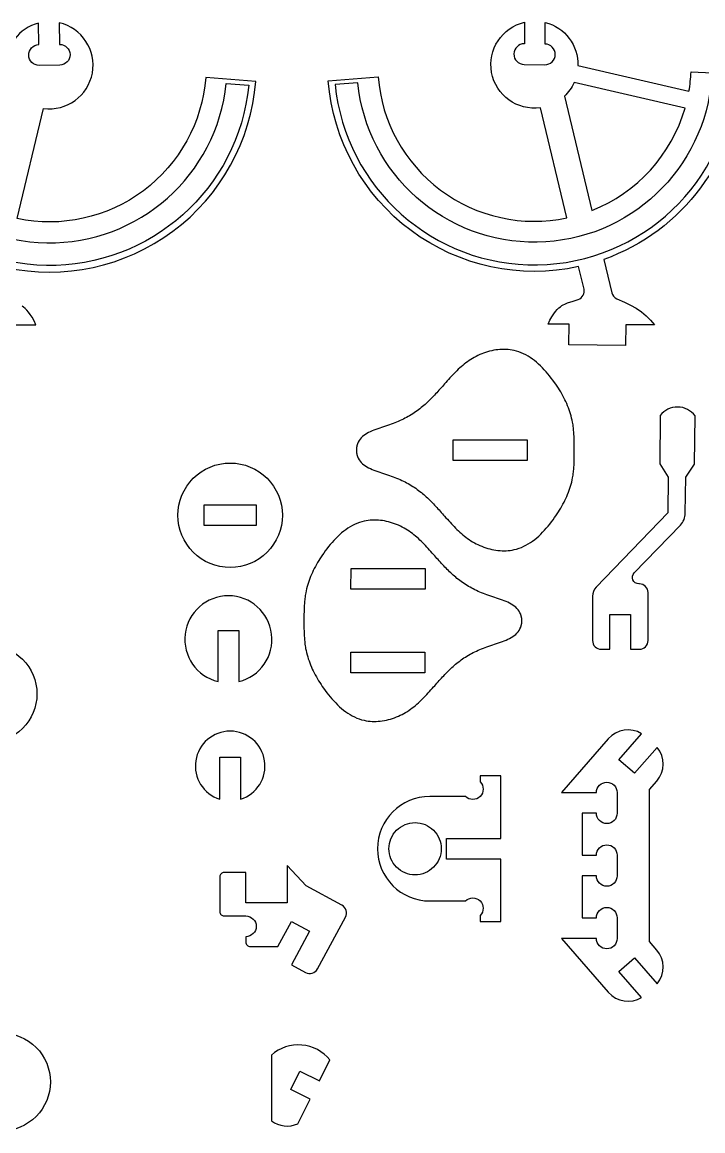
# Model space of a CAD drawing. Extents: x -514 to 537, y 96 to 817.
# Drawn here: x 33.6 to 231, y 495 to 816.6 of the extents above; entities that cross this region are included whole.
import ezdxf

# ---------------------------------------------------------------- set-up
doc = ezdxf.new("R2010")
doc.units = 0
for name, color, linetype in [('EXTERNAL_CUT', 1, 'CONTINUOUS'), ('INTERNAL_CUT', 5, 'CONTINUOUS'), ('POCKET_CUT_1_1MM', 3, 'CONTINUOUS')]:
    doc.layers.add(name, color=color, linetype=linetype)

msp = doc.modelspace()

# ---------------------------------------------------------------- linework, layer by layer
at = {"layer": 'EXTERNAL_CUT', "flags": 128}
for points in [[(101.35, 799.46), (86.87, 800.59, -0.45294), (32.13, 759.65), (39.82, 791.62, 0.955312), (44.38, 816.44), (44.46, 810.17, -1), (44.53, 804.17), (38.53, 804.1, -0.414214), (35.5, 807.06, -0.414214), (38.46, 810.1), (38.38, 816.37, 0.349016), (28.91, 803.83)], [(122.38, 799.65), (136.86, 800.78, 0.45294), (191.6, 759.83), (183.91, 791.8, -0.955312), (179.35, 816.63), (179.27, 810.36, 1), (179.19, 804.36), (185.19, 804.28, 0.414214), (188.23, 807.24, 0.414214), (185.27, 810.28), (185.35, 816.55, -0.349016), (194.82, 804.01), (227.01, 796.61, 0.030871), (227.62, 802.19), (242.13, 801.51, -0.304486), (202.29, 747.79), (204.62, 738.13, 0.237553), (206.09, 736.4), (208.35, 735.44), (210.09, 734.57), (211.71, 733.63), (213.21, 732.59), (214.6, 731.44), (215.87, 730.17), (217.03, 728.77), (208.67, 728.84), (208.62, 722.84), (192.2, 722.99), (192.25, 728.99), (186.13, 729.04), (186.67, 730.14), (187.24, 731.18), (187.78, 732.03), (188.3, 732.73), (188.79, 733.28), (189.26, 733.73), (189.71, 734.08), (190.15, 734.38), (190.56, 734.63), (190.97, 734.84), (191.36, 735.02), (191.74, 735.18), (192.1, 735.31), (192.45, 735.43), (192.79, 735.53), (193.12, 735.63), (193.43, 735.72), (193.73, 735.81), (194.92, 736.21, 0.38801), (196.57, 739.2), (195, 745.7, -0.454969), (122.38, 799.65)], [(28.73, 745.52, 0.454969), (101.35, 799.46)], [(201.57, 634.7), (204.09, 634.7), (204.09, 644.81), (210.09, 644.81), (210.09, 634.7), (212.62, 634.7, 0.414214), (215.15, 637.23), (215.15, 651.12, 0.414214), (212.62, 653.65), (212.5, 653.65, -0.661891), (211.13, 656.86), (224.54, 670.74, 0.19179), (225.96, 674.2), (226.06, 684.6), (228.63, 688.37), (228.77, 702.4, 0.5), (218.66, 702.5), (218.52, 688.47), (221.01, 684.65), (220.91, 674.25), (200.1, 652.71, 0.194384), (199.04, 650.08), (199.04, 637.23, 0.414214), (201.57, 634.7)], [(109.1, 673.57, -0.414214), (93.94, 658.41, -0.414214), (78.78, 673.57, -0.414214), (93.94, 688.72, -0.414214), (109.1, 673.57)], [(90.43, 625.31), (90.43, 640.1), (96.43, 640.1), (96.43, 625.31, 0.886757), (93.43, 650.21, 0.886757), (90.43, 625.31)], [(37.88, 621.76, -0.414214), (23.69, 607.57, -0.414214), (9.51, 621.76, -0.414214), (23.69, 635.94, -0.414214), (37.88, 621.76)], [(213.29, 610.19, 0.365977), (203.62, 608.71), (190, 593.11), (200.17, 593.11, -0.414214), (203.17, 596.11, -0.414214), (206.17, 593.11), (206.17, 587.11, -0.414214), (203.17, 584.11, -0.414214), (200.17, 587.11), (196.07, 587.11), (196.07, 574.95), (200.17, 574.95, -0.414214), (203.17, 577.95, -0.414214), (206.17, 574.95), (206.17, 568.95, -0.414214), (203.17, 565.95, -0.414214), (200.17, 568.95), (196.07, 568.95), (196.07, 556.79), (200.17, 556.79, -0.414214), (203.17, 559.79, -0.414214), (206.17, 556.79), (206.17, 550.79, -0.414214), (203.17, 547.79, -0.414214), (200.17, 550.79), (190, 550.79), (203.62, 535.19, 0.365977), (213.29, 533.71), (206.72, 541.24), (211.24, 545.19), (217.81, 537.66, 0.365977), (217.66, 547.44), (215.54, 549.87), (215.54, 594.04), (217.66, 596.46, 0.365977), (217.81, 606.24), (211.24, 598.71), (206.72, 602.66), (213.29, 610.19)], [(90.94, 591.19), (90.94, 603.36), (96.94, 603.36), (96.94, 591.19, 0.859604), (93.94, 610.94, 0.859604), (90.94, 591.19)], [(172.43, 579.82), (172.43, 597.98), (166.43, 597.98), (166.43, 596.22, -1), (162.19, 591.98), (151.81, 591.98, 1), (151.81, 561.67), (162.19, 561.67, -1), (166.43, 557.42), (166.43, 555.67), (172.43, 555.67), (172.43, 573.82), (156.71, 573.82), (156.71, 579.82), (172.43, 579.82)], [(90.92, 568.68), (90.92, 558.57, 0.414214), (92.18, 557.31), (98.49, 557.31, -1), (98.49, 551.31), (98.49, 549.73, 0.414214), (99.76, 548.47), (107.75, 548.47), (111.7, 555.74), (116.97, 552.88), (111.69, 543.16), (115.79, 540.93, 0.414214), (119.22, 541.94), (127.39, 556.98, 0.414214), (126.37, 560.41), (115.96, 566.06), (110.49, 571.95), (110.49, 561.1), (98.49, 561.1), (98.49, 569.94), (92.18, 569.94, 0.414214), (90.92, 568.68)], [(41.8, 509.17, -0.414214), (27.61, 494.98, -0.414214), (13.43, 509.17, -0.414214), (27.61, 523.35, -0.414214), (41.8, 509.17)], [(105.9, 516.98), (105.9, 497.91, 0.278069), (113.56, 497.05), (117.13, 504.14), (111.49, 506.98), (114.19, 512.34), (119.83, 509.5), (122.88, 515.55, 0.423887), (105.9, 516.98)]]:
    msp.add_lwpolyline(points, format="xyb", dxfattribs=at)
for points in [[(31.48, 728.8), (37.59, 728.86), (37.06, 729.96), (36.49, 731), (35.94, 731.85), (35.43, 732.54), (34.94, 733.1), (34.47, 733.54), (34.02, 733.9), (33.58, 734.19)], [(193.74, 692.5), (193.74, 692.91), (193.74, 693.31), (193.74, 693.72), (193.74, 694.12), (193.74, 694.53), (193.73, 694.93), (193.73, 695.34), (193.71, 695.74), (193.7, 696.15), (193.68, 696.55), (193.66, 696.96), (193.64, 697.36), (193.61, 697.76), (193.57, 698.17), (193.53, 698.57), (193.49, 698.97), (193.44, 699.37), (193.38, 699.76), (193.32, 700.16), (193.25, 700.55), (193.13, 701.17), (192.99, 701.78), (192.83, 702.39), (192.66, 702.99), (192.47, 703.59), (192.27, 704.19), (192.05, 704.78), (191.82, 705.36), (191.57, 705.95), (191.31, 706.53), (191.04, 707.1), (190.75, 707.67), (190.45, 708.24), (190.14, 708.8), (189.81, 709.36), (189.48, 709.92), (189.13, 710.47), (188.77, 711.02), (188.4, 711.57), (188.02, 712.11), (187.56, 712.75), (187.09, 713.38), (186.6, 714), (186.1, 714.61), (185.59, 715.21), (185.06, 715.79), (184.52, 716.36), (183.97, 716.91), (183.4, 717.44), (182.82, 717.95), (182.22, 718.43), (181.61, 718.89), (180.99, 719.32), (180.36, 719.72), (179.71, 720.09), (179.05, 720.43), (178.37, 720.73), (177.68, 720.99), (176.98, 721.21), (176.27, 721.39), (175.7, 721.51), (175.12, 721.59), (174.54, 721.65), (173.95, 721.69), (173.36, 721.7), (172.77, 721.69), (172.17, 721.66), (171.57, 721.6), (170.98, 721.52), (170.38, 721.42), (169.79, 721.3), (169.2, 721.16), (168.61, 721), (168.03, 720.82), (167.46, 720.62), (166.89, 720.4), (166.33, 720.17), (165.78, 719.92), (165.25, 719.65), (164.72, 719.37), (164.21, 719.08), (163.72, 718.77), (163.24, 718.45), (162.76, 718.12), (162.3, 717.78), (161.85, 717.42), (161.4, 717.06), (160.97, 716.68), (160.54, 716.3), (160.11, 715.91), (159.7, 715.51), (159.29, 715.1), (158.88, 714.69), (158.48, 714.27), (158.08, 713.85), (157.69, 713.42), (157.29, 712.99), (156.9, 712.55), (156.52, 712.12), (156.13, 711.68), (155.8, 711.32), (155.48, 710.95), (155.15, 710.58), (154.83, 710.22), (154.5, 709.85), (154.18, 709.49), (153.85, 709.13), (153.52, 708.77), (153.19, 708.41), (152.85, 708.06), (152.52, 707.71), (152.18, 707.37), (151.84, 707.03), (151.5, 706.69), (151.15, 706.36), (150.8, 706.03), (150.45, 705.71), (150.1, 705.39), (149.74, 705.09), (149.37, 704.79), (148.97, 704.47), (148.56, 704.15), (148.15, 703.85), (147.74, 703.56), (147.31, 703.27), (146.88, 702.99), (146.45, 702.72), (146, 702.46), (145.56, 702.2), (145.1, 701.95), (144.64, 701.71), (144.17, 701.47), (143.69, 701.24), (143.2, 701.02), (142.71, 700.8), (142.21, 700.59), (141.7, 700.38), (141.18, 700.18), (140.65, 699.99), (140.12, 699.8), (139.56, 699.61), (139, 699.43), (138.43, 699.24), (137.87, 699.06), (137.3, 698.87), (136.74, 698.68), (136.18, 698.48), (135.64, 698.27), (135.11, 698.05), (134.59, 697.82), (134.09, 697.58), (133.62, 697.31), (133.16, 697.03), (132.74, 696.72), (132.34, 696.4), (131.97, 696.04), (131.64, 695.66), (131.35, 695.25), (131.1, 694.81), (130.89, 694.34), (130.86, 694.25), (130.83, 694.16), (130.8, 694.07), (130.77, 693.98), (130.74, 693.89), (130.72, 693.8), (130.69, 693.7), (130.67, 693.61), (130.65, 693.52), (130.63, 693.42), (130.62, 693.33), (130.6, 693.23), (130.59, 693.13), (130.58, 693.04), (130.57, 692.94), (130.56, 692.85), (130.55, 692.75), (130.55, 692.65), (130.55, 692.56), (130.55, 692.46), (130.55, 692.37), (130.55, 692.27), (130.55, 692.17), (130.56, 692.08), (130.57, 691.98), (130.58, 691.89), (130.59, 691.79), (130.6, 691.69), (130.62, 691.6), (130.64, 691.5), (130.65, 691.41), (130.67, 691.31), (130.7, 691.22), (130.72, 691.13), (130.74, 691.03), (130.77, 690.94), (130.8, 690.85), (130.83, 690.76), (130.86, 690.67), (130.89, 690.58), (131.1, 690.11), (131.35, 689.67), (131.65, 689.26), (131.98, 688.88), (132.34, 688.53), (132.74, 688.2), (133.17, 687.9), (133.62, 687.62), (134.1, 687.35), (134.6, 687.11), (135.11, 686.87), (135.65, 686.66), (136.19, 686.45), (136.75, 686.25), (137.31, 686.06), (137.87, 685.87), (138.44, 685.69), (139.01, 685.51), (139.57, 685.32), (140.13, 685.14), (140.66, 684.95), (141.19, 684.75), (141.71, 684.55), (142.22, 684.35), (142.72, 684.14), (143.22, 683.92), (143.7, 683.7), (144.18, 683.47), (144.65, 683.24), (145.11, 682.99), (145.57, 682.74), (146.02, 682.49), (146.46, 682.22), (146.9, 681.95), (147.33, 681.68), (147.75, 681.39), (148.17, 681.09), (148.58, 680.79), (148.99, 680.48), (149.39, 680.16), (149.75, 679.86), (150.11, 679.55), (150.47, 679.24), (150.82, 678.92), (151.17, 678.59), (151.52, 678.26), (151.86, 677.93), (152.2, 677.58), (152.54, 677.24), (152.87, 676.89), (153.21, 676.54), (153.54, 676.18), (153.87, 675.82), (154.2, 675.46), (154.53, 675.1), (154.85, 674.74), (155.18, 674.37), (155.5, 674.01), (155.83, 673.64), (156.15, 673.27), (156.54, 672.84), (156.93, 672.4), (157.32, 671.97), (157.71, 671.54), (158.11, 671.11), (158.51, 670.69), (158.91, 670.27), (159.32, 669.86), (159.73, 669.45), (160.14, 669.05), (160.57, 668.66), (161, 668.28), (161.44, 667.9), (161.88, 667.54), (162.33, 667.19), (162.8, 666.84), (163.27, 666.51), (163.75, 666.19), (164.25, 665.89), (164.76, 665.6), (165.28, 665.31), (165.82, 665.05), (166.37, 664.8), (166.93, 664.57), (167.49, 664.35), (168.07, 664.15), (168.65, 663.97), (169.23, 663.81), (169.83, 663.67), (170.42, 663.55), (171.01, 663.45), (171.61, 663.38), (172.21, 663.32), (172.8, 663.29), (173.4, 663.28), (173.99, 663.29), (174.58, 663.33), (175.16, 663.39), (175.73, 663.48), (176.3, 663.59), (177.02, 663.77), (177.72, 664), (178.41, 664.26), (179.08, 664.56), (179.74, 664.9), (180.39, 665.27), (181.03, 665.67), (181.65, 666.1), (182.26, 666.56), (182.85, 667.04), (183.43, 667.55), (184, 668.08), (184.55, 668.63), (185.09, 669.2), (185.62, 669.79), (186.13, 670.38), (186.63, 671), (187.12, 671.62), (187.59, 672.25), (188.05, 672.89), (188.43, 673.43), (188.8, 673.98), (189.15, 674.53), (189.5, 675.08), (189.83, 675.64), (190.16, 676.2), (190.47, 676.76), (190.77, 677.33), (191.05, 677.9), (191.33, 678.48), (191.59, 679.06), (191.83, 679.64), (192.07, 680.23), (192.28, 680.82), (192.48, 681.41), (192.67, 682.01), (192.84, 682.62), (193, 683.22), (193.14, 683.84), (193.26, 684.45), (193.33, 684.85), (193.39, 685.24), (193.45, 685.64), (193.5, 686.04), (193.54, 686.44), (193.58, 686.84), (193.61, 687.24), (193.64, 687.64), (193.67, 688.05), (193.69, 688.45), (193.71, 688.86), (193.72, 689.26), (193.73, 689.67), (193.74, 690.07), (193.74, 690.48), (193.75, 690.88), (193.75, 691.29), (193.75, 691.69), (193.74, 692.1), (193.74, 692.5)], [(115.35, 642.99), (115.34, 642.59), (115.34, 642.18), (115.34, 641.78), (115.34, 641.37), (115.35, 640.97), (115.35, 640.56), (115.36, 640.15), (115.37, 639.75), (115.38, 639.34), (115.4, 638.94), (115.42, 638.53), (115.45, 638.13), (115.48, 637.73), (115.51, 637.33), (115.55, 636.92), (115.59, 636.52), (115.64, 636.13), (115.7, 635.73), (115.76, 635.33), (115.83, 634.94), (115.95, 634.32), (116.09, 633.71), (116.25, 633.1), (116.42, 632.5), (116.6, 631.9), (116.81, 631.3), (117.02, 630.71), (117.26, 630.13), (117.5, 629.54), (117.76, 628.96), (118.04, 628.39), (118.32, 627.82), (118.62, 627.25), (118.93, 626.68), (119.26, 626.12), (119.59, 625.57), (119.94, 625.01), (120.29, 624.46), (120.66, 623.92), (121.04, 623.37), (121.5, 622.74), (121.97, 622.1), (122.46, 621.48), (122.96, 620.87), (123.47, 620.27), (124, 619.69), (124.54, 619.12), (125.09, 618.57), (125.66, 618.04), (126.24, 617.53), (126.83, 617.04), (127.44, 616.59), (128.06, 616.15), (128.7, 615.75), (129.34, 615.38), (130.01, 615.05), (130.68, 614.75), (131.37, 614.48), (132.07, 614.26), (132.79, 614.08), (133.36, 613.96), (133.93, 613.88), (134.51, 613.81), (135.1, 613.78), (135.69, 613.76), (136.29, 613.77), (136.88, 613.81), (137.48, 613.86), (138.07, 613.94), (138.67, 614.04), (139.26, 614.16), (139.85, 614.3), (140.44, 614.46), (141.02, 614.64), (141.59, 614.84), (142.16, 615.05), (142.72, 615.29), (143.27, 615.53), (143.81, 615.8), (144.33, 616.08), (144.84, 616.37), (145.33, 616.68), (145.82, 617), (146.29, 617.33), (146.75, 617.67), (147.21, 618.03), (147.65, 618.39), (148.09, 618.77), (148.52, 619.15), (148.94, 619.54), (149.36, 619.94), (149.77, 620.35), (150.18, 620.76), (150.58, 621.18), (150.98, 621.6), (151.38, 622.03), (151.77, 622.46), (152.16, 622.89), (152.55, 623.32), (152.94, 623.76), (153.26, 624.13), (153.59, 624.49), (153.91, 624.86), (154.24, 625.22), (154.56, 625.59), (154.89, 625.95), (155.22, 626.31), (155.55, 626.67), (155.88, 627.02), (156.22, 627.38), (156.55, 627.73), (156.89, 628.07), (157.23, 628.41), (157.57, 628.75), (157.92, 629.08), (158.27, 629.41), (158.62, 629.73), (158.98, 630.04), (159.34, 630.35), (159.7, 630.65), (160.1, 630.97), (160.51, 631.28), (160.92, 631.58), (161.34, 631.88), (161.76, 632.16), (162.19, 632.44), (162.63, 632.71), (163.07, 632.97), (163.52, 633.23), (163.98, 633.48), (164.44, 633.72), (164.91, 633.96), (165.39, 634.19), (165.87, 634.41), (166.37, 634.63), (166.87, 634.84), (167.38, 635.04), (167.9, 635.24), (168.42, 635.43), (168.96, 635.62), (169.52, 635.81), (170.08, 635.99), (170.65, 636.18), (171.21, 636.36), (171.78, 636.55), (172.34, 636.74), (172.9, 636.94), (173.44, 637.14), (173.97, 637.36), (174.49, 637.59), (174.99, 637.84), (175.47, 638.1), (175.92, 638.38), (176.35, 638.69), (176.75, 639.02), (177.11, 639.37), (177.44, 639.75), (177.73, 640.16), (177.99, 640.6), (178.2, 641.07), (178.23, 641.16), (178.26, 641.25), (178.29, 641.34), (178.32, 641.43), (178.34, 641.52), (178.37, 641.61), (178.39, 641.71), (178.41, 641.8), (178.43, 641.89), (178.45, 641.99), (178.47, 642.08), (178.49, 642.18), (178.5, 642.28), (178.51, 642.37), (178.52, 642.47), (178.53, 642.56), (178.54, 642.66), (178.54, 642.76), (178.54, 642.85), (178.54, 642.95), (178.54, 643.04), (178.54, 643.14), (178.54, 643.24), (178.53, 643.33), (178.52, 643.43), (178.51, 643.52), (178.5, 643.62), (178.49, 643.72), (178.47, 643.81), (178.45, 643.91), (178.44, 644), (178.42, 644.1), (178.39, 644.19), (178.37, 644.28), (178.35, 644.38), (178.32, 644.47), (178.29, 644.56), (178.26, 644.65), (178.23, 644.74), (178.2, 644.83), (177.99, 645.3), (177.74, 645.74), (177.45, 646.15), (177.12, 646.53), (176.75, 646.88), (176.35, 647.21), (175.93, 647.51), (175.47, 647.8), (175, 648.06), (174.5, 648.31), (173.98, 648.54), (173.45, 648.76), (172.91, 648.97), (172.35, 649.17), (171.79, 649.36), (171.22, 649.55), (170.66, 649.73), (170.09, 649.91), (169.53, 650.1), (168.97, 650.29), (168.43, 650.48), (167.91, 650.67), (167.39, 650.87), (166.88, 651.08), (166.38, 651.29), (165.88, 651.5), (165.4, 651.73), (164.92, 651.96), (164.45, 652.19), (163.99, 652.44), (163.53, 652.69), (163.08, 652.94), (162.64, 653.21), (162.21, 653.48), (161.78, 653.76), (161.35, 654.04), (160.94, 654.34), (160.52, 654.64), (160.12, 654.95), (159.72, 655.27), (159.35, 655.57), (158.99, 655.88), (158.64, 656.2), (158.29, 656.52), (157.94, 656.84), (157.59, 657.17), (157.25, 657.51), (156.91, 657.85), (156.57, 658.2), (156.24, 658.55), (155.9, 658.9), (155.57, 659.26), (155.24, 659.62), (154.91, 659.98), (154.59, 660.34), (154.26, 660.7), (153.93, 661.07), (153.61, 661.44), (153.29, 661.8), (152.96, 662.17), (152.57, 662.61), (152.18, 663.04), (151.79, 663.47), (151.4, 663.91), (151.01, 664.33), (150.61, 664.76), (150.21, 665.17), (149.8, 665.59), (149.39, 665.99), (148.98, 666.39), (148.55, 666.79), (148.12, 667.17), (147.69, 667.55), (147.24, 667.91), (146.79, 668.27), (146.32, 668.61), (145.85, 668.94), (145.37, 669.26), (144.87, 669.57), (144.37, 669.86), (143.84, 670.14), (143.3, 670.41), (142.76, 670.66), (142.2, 670.89), (141.63, 671.11), (141.06, 671.31), (140.48, 671.49), (139.89, 671.65), (139.3, 671.79), (138.71, 671.91), (138.11, 672.01), (137.52, 672.09), (136.92, 672.14), (136.32, 672.18), (135.73, 672.19), (135.14, 672.18), (134.55, 672.14), (133.97, 672.08), (133.39, 671.99), (132.82, 671.88), (132.11, 671.7), (131.41, 671.47), (130.72, 671.21), (130.04, 670.91), (129.38, 670.58), (128.73, 670.21), (128.1, 669.81), (127.47, 669.38), (126.87, 668.92), (126.27, 668.44), (125.69, 667.93), (125.12, 667.4), (124.57, 666.85), (124.03, 666.28), (123.5, 665.7), (122.98, 665.1), (122.48, 664.49), (122, 663.86), (121.52, 663.24), (121.07, 662.6), (120.69, 662.06), (120.32, 661.51), (119.96, 660.96), (119.61, 660.41), (119.28, 659.85), (118.95, 659.29), (118.64, 658.73), (118.34, 658.16), (118.05, 657.59), (117.78, 657.01), (117.52, 656.43), (117.27, 655.85), (117.04, 655.26), (116.82, 654.67), (116.62, 654.08), (116.43, 653.48), (116.26, 652.87), (116.1, 652.27), (115.96, 651.66), (115.84, 651.04), (115.77, 650.64), (115.71, 650.25), (115.65, 649.85), (115.6, 649.45), (115.56, 649.05), (115.52, 648.65), (115.48, 648.25), (115.45, 647.85), (115.43, 647.44), (115.41, 647.04), (115.39, 646.63), (115.37, 646.23), (115.36, 645.82), (115.36, 645.42), (115.35, 645.01), (115.35, 644.61), (115.34, 644.2), (115.34, 643.8), (115.35, 643.39), (115.35, 642.99)]]:
    msp.add_lwpolyline(points, dxfattribs=at)
at = {"layer": 'INTERNAL_CUT', "flags": 128}
msp.add_lwpolyline([(190.89, 795.16), (198.87, 762.01, 0.232502), (225.88, 791.69), (193.69, 799.08, -0.096231), (190.89, 795.16)], format="xyb", dxfattribs=at)
for points in [[(180.11, 695.49), (180.12, 689.49), (158.64, 689.48), (158.64, 695.48), (180.11, 695.49)], [(86.36, 670.57), (86.36, 676.57), (101.52, 676.57), (101.52, 670.57), (86.36, 670.57)], [(128.98, 652.14), (128.99, 658.14), (150.46, 658.12), (150.46, 652.12), (128.98, 652.14)], [(128.97, 627.82), (128.97, 633.82), (150.44, 633.81), (150.44, 627.81), (128.97, 627.82)]]:
    msp.add_lwpolyline(points, dxfattribs=at)
at = {"layer": 'POCKET_CUT_1_1MM', "flags": 128}
for points in [[(99.35, 798.35, -0.919165), (-16.43, 800.15), (-9.87, 800.46, 0.916612), (92.8, 798.86), (99.35, 798.35)], [(124.38, 798.53, 0.919165), (240.16, 800.33), (233.6, 800.64, -0.916612), (130.93, 799.05), (124.38, 798.53)], [(147.57, 584.4, -0.414214), (155.15, 576.82, -0.414214), (147.57, 569.24, -0.414214), (139.99, 576.82, -0.414214), (147.57, 584.4)]]:
    msp.add_lwpolyline(points, format="xyb", dxfattribs=at)

doc.saveas('drawing.dxf')
